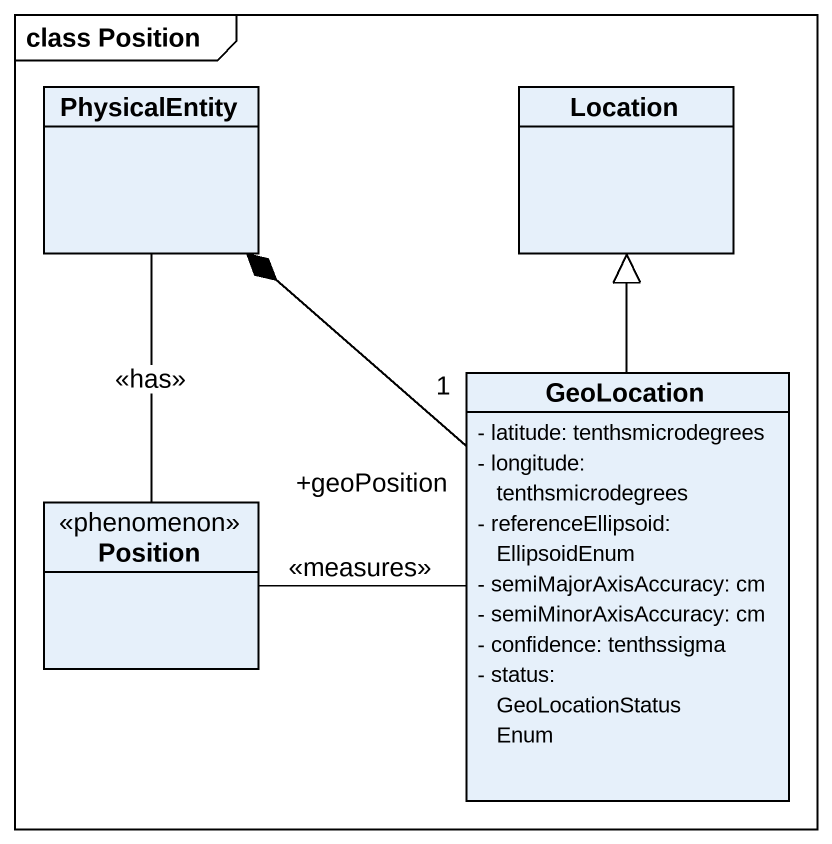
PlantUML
@startuml
mainframe class Position
hide circle
hide empty members
skinparam classAttributeIconSize 0
class PhysicalEntity
class Location
class GeoLocation {
  - latitude: tenthsmicrodegrees
  - longitude: tenthsmicrodegrees
  - referenceEllipsoid: EllipsoidEnum
  - semiMajorAxisAccuracy: cm
  - semiMinorAxisAccuracy: cm
  - confidence: tenthssigma
  - status: GeoLocationStatusEnum
}
class Position <<phenomenon>>
PhysicalEntity *-- "+geoPosition\n1" GeoLocation
PhysicalEntity -- Position : <<has>>
GeoLocation -up-|> Location
GeoLocation -left- Position : <<measures>>
@enduml
